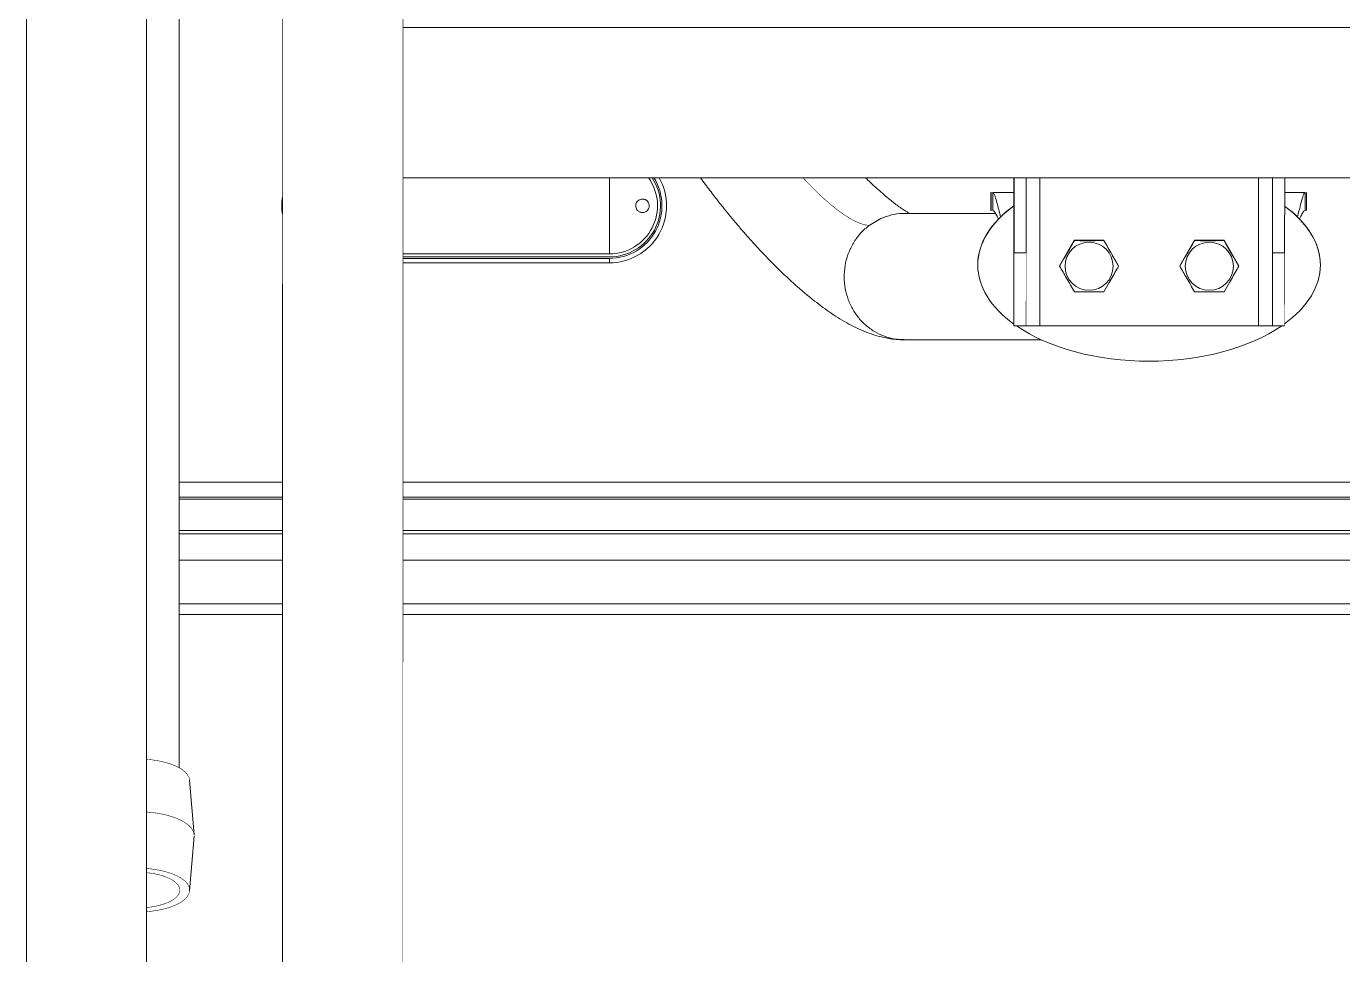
# Model space of a CAD drawing. Header units: millimetres. Extents: x -16985 to -606, y 2122 to 9380.
# Drawn here: x -13033.6 to -12595.6, y 5269 to 5577.9 of the extents above; entities that cross this region are included whole.
import ezdxf

# ---------------------------------------------------------------- set-up
doc = ezdxf.new("R2010")
doc.units = ezdxf.units.MM
for name, pattern in [('K5LT32768', [0]), ('K5LT32769', [0]), ('K5LT_THIN', [0])]:
    doc.linetypes.add(name, pattern=pattern)

msp = doc.modelspace()

# ---------------------------------------------------------------- linework, layer by layer
at = {"color": 7, "linetype": 'K5LT_THIN', "lineweight": 18}
for p, q in [((-13033.55, 4760.19), (-13033.55, 5798.19)), ((-12993.55, 5798.19), (-12993.55, 4760.19)), ((-12982.71, 5331.17), (-12982.71, 5707.09)), ((-12445.24, 5577.5), (-12908.24, 5577.5)), ((-12908.24, 5527.52), (-12445.24, 5527.52)), ((-12704.96, 5478.37), (-12704.95, 5527.52)), ((-12704.89, 5502.53), (-12704.88, 5527.52)), ((-12704.88, 5527.52), (-12700.88, 5527.52)), ((-12700.89, 5502.53), (-12700.88, 5527.52)), ((-12618.89, 5502.53), (-12618.88, 5527.52)), ((-12618.88, 5527.52), (-12614.88, 5527.52)), ((-12614.89, 5502.53), (-12614.88, 5527.52)), ((-12712.6, 5522.59), (-12712.6, 5516.59)), ((-12712.6, 5522.59), (-12712.6, 5516.59)), ((-12712.57, 5522.59), (-12712.6, 5522.59)), ((-12712.57, 5522.59), (-12712.57, 5516.59)), ((-12711.99, 5516.59), (-12711.99, 5522.59)), ((-12704.96, 5522.59), (-12711.99, 5522.59)), ((-12608.1, 5522.59), (-12614.88, 5522.59)), ((-12608.1, 5522.59), (-12608.1, 5516.59)), ((-12607.57, 5516.59), (-12607.57, 5522.59)), ((-12711.04, 5515.59), (-12741.54, 5515.59)), ((-12712.57, 5516.59), (-12712.6, 5516.59)), ((-12607.6, 5516.59), (-12607.57, 5516.59)), ((-12753.11, 5511.67), (-12749.19, 5513.97)), ((-12684.88, 5506.73), (-12689.79, 5498.23)), ((-12675.06, 5506.73), (-12684.88, 5506.73)), ((-12684.86, 5506.58), (-12684.88, 5506.73)), ((-12675.05, 5506.58), (-12675.06, 5506.73)), ((-12670.16, 5498.23), (-12675.06, 5506.73)), ((-12644.88, 5506.73), (-12649.79, 5498.23)), ((-12635.06, 5506.73), (-12644.88, 5506.73)), ((-12644.86, 5506.58), (-12644.88, 5506.73)), ((-12635.05, 5506.58), (-12635.06, 5506.73)), ((-12630.16, 5498.23), (-12635.06, 5506.73)), ((-12908.25, 5502.19), (-12839.55, 5502.19)), ((-12908.25, 5501.19), (-12839.55, 5501.19)), ((-12704.89, 5502.53), (-12700.89, 5502.53)), ((-12618.89, 5502.53), (-12614.89, 5502.53)), ((-12908.25, 5500.69), (-12839.55, 5500.69)), ((-12839.55, 5499.19), (-12908.25, 5499.19)), ((-12839.55, 5500.69), (-12839.55, 5499.19)), ((-12689.77, 5498.09), (-12689.79, 5498.23)), ((-12670.14, 5498.09), (-12670.16, 5498.23)), ((-12649.77, 5498.09), (-12649.79, 5498.23)), ((-12630.14, 5498.09), (-12630.16, 5498.23)), ((-12603.14, 5500.65), (-12603.14, 5500.71)), ((-12716.87, 5496.29), (-12716.86, 5496.24)), ((-12704.37, 5478.2), (-12699.91, 5478.2)), ((-12623.58, 5478.24), (-12696.37, 5478.24)), ((-12620.1, 5478.2), (-12615.49, 5478.2)), ((-12741.54, 5473.59), (-12695.87, 5473.59)), ((-12948.35, 5421.16), (-12982.71, 5421.16)), ((-12445.36, 5421.16), (-12908.26, 5421.16)), ((-12948.36, 5410.16), (-12982.71, 5410.16)), ((-12445.36, 5410.16), (-12908.26, 5410.16)), ((-12948.36, 5385.66), (-12982.71, 5385.66)), ((-12445.36, 5385.66), (-12908.26, 5385.66)), ((-12982.71, 5382.15), (-12948.36, 5382.15)), ((-12908.26, 5382.15), (-12445.36, 5382.15)), ((-12977.72, 5308.89), (-12979.22, 5327.04)), ((-12979.22, 5290.19), (-12977.72, 5308.34))]:
    msp.add_line(p, q, dxfattribs=at)
at = {"color": 8, "linetype": 'K5LT32768', "lineweight": 15, "true_color": 0x808080}
for p, q in [((-12839.55, 5502.19), (-12839.55, 5527.52)), ((-12696.37, 5478.24), (-12696.37, 5527.52)), ((-12623.58, 5478.24), (-12623.57, 5527.52)), ((-12618.96, 5478.37), (-12618.96, 5527.52)), ((-12982.71, 5426.19), (-12948.35, 5426.19)), ((-12908.25, 5426.19), (-12445.36, 5426.19)), ((-12948.35, 5420.59), (-12982.71, 5420.59)), ((-12445.36, 5420.59), (-12908.26, 5420.59)), ((-12948.36, 5409), (-12982.71, 5409)), ((-12445.36, 5409), (-12908.26, 5409)), ((-12948.36, 5400.23), (-12982.71, 5400.23)), ((-12445.36, 5400.23), (-12908.26, 5400.23))]:
    msp.add_line(p, q, dxfattribs=at)
at = {"color": 7, "linetype": 'K5LT_THIN', "const_width": 0.18}
for points in [[(-12948.52, 4790.84), (-12948.5, 4849.83), (-12948.47, 4908.86), (-12948.46, 4967.93), (-12948.44, 5027.04), (-12948.42, 5086.17), (-12948.41, 5145.34), (-12948.39, 5204.54), (-12948.38, 5263.76), (-12948.37, 5323.01), (-12948.36, 5382.28), (-12948.35, 5441.56), (-12948.34, 5500.86), (-12948.34, 5560.17), (-12948.33, 5619.49), (-12948.33, 5678.82), (-12948.33, 5738.16), (-12948.33, 5797.5)], [(-12948.42, 4787.5), (-12948.4, 4846.68), (-12948.38, 4905.91), (-12948.36, 4965.17), (-12948.34, 5024.48), (-12948.32, 5083.81), (-12948.31, 5143.18), (-12948.29, 5202.57), (-12948.28, 5261.99), (-12948.27, 5321.43), (-12948.26, 5380.89), (-12948.25, 5440.38), (-12948.25, 5499.87), (-12948.24, 5559.38), (-12948.23, 5618.9), (-12948.23, 5678.43), (-12948.23, 5737.96), (-12948.23, 5797.5)], [(-12908.42, 4787.5), (-12908.4, 4846.68), (-12908.38, 4905.91), (-12908.36, 4965.17), (-12908.34, 5024.48), (-12908.32, 5083.81), (-12908.31, 5143.18), (-12908.29, 5202.57), (-12908.28, 5261.99), (-12908.27, 5321.43), (-12908.26, 5380.89), (-12908.25, 5440.38), (-12908.25, 5499.87), (-12908.24, 5559.38), (-12908.23, 5618.9), (-12908.23, 5678.43), (-12908.23, 5737.96), (-12908.23, 5797.5)], [(-12711.99, 5522.59), (-12712.12, 5522.59), (-12712.24, 5522.59), (-12712.34, 5522.59), (-12712.42, 5522.59), (-12712.48, 5522.59), (-12712.53, 5522.59), (-12712.56, 5522.59), (-12712.57, 5522.59)], [(-12607.57, 5522.59), (-12607.58, 5522.59), (-12607.6, 5522.59), (-12607.64, 5522.59), (-12607.7, 5522.59), (-12607.77, 5522.59), (-12607.87, 5522.59), (-12607.98, 5522.59), (-12608.1, 5522.59)], [(-12712.6, 5516.59), (-12712.43, 5516.59), (-12712.04, 5516.59)], [(-12711.99, 5516.59), (-12712.12, 5516.59), (-12712.24, 5516.59), (-12712.34, 5516.59), (-12712.42, 5516.59), (-12712.48, 5516.59), (-12712.53, 5516.59), (-12712.56, 5516.59), (-12712.57, 5516.59)], [(-12607.57, 5516.59), (-12607.58, 5516.59), (-12607.6, 5516.59), (-12607.64, 5516.59), (-12607.7, 5516.59), (-12607.77, 5516.59), (-12607.87, 5516.59), (-12607.98, 5516.59), (-12608.1, 5516.59)], [(-12607.93, 5516.59), (-12607.79, 5516.59), (-12607.6, 5516.59)], [(-12704.96, 5478.37), (-12704.95, 5478.9), (-12704.94, 5479.76), (-12704.93, 5480.96), (-12704.92, 5482.47), (-12704.91, 5484.27), (-12704.91, 5486.34), (-12704.9, 5488.65), (-12704.9, 5491.16), (-12704.89, 5493.84), (-12704.89, 5496.66), (-12704.89, 5499.57), (-12704.89, 5502.53)], [(-12700.89, 5502.53), (-12700.89, 5499.57), (-12700.89, 5496.66), (-12700.89, 5493.84), (-12700.9, 5491.16), (-12700.9, 5488.65), (-12700.91, 5486.34), (-12700.91, 5484.27), (-12700.92, 5482.47), (-12700.93, 5480.96), (-12700.94, 5479.76), (-12700.95, 5478.9), (-12700.96, 5478.37)], [(-12618.96, 5478.37), (-12618.95, 5478.9), (-12618.94, 5479.76), (-12618.93, 5480.96), (-12618.92, 5482.47), (-12618.92, 5484.27), (-12618.91, 5486.34), (-12618.9, 5488.65), (-12618.9, 5491.16), (-12618.89, 5493.84), (-12618.89, 5496.66), (-12618.89, 5499.57), (-12618.89, 5502.53)], [(-12614.89, 5502.53), (-12614.89, 5499.57), (-12614.89, 5496.66), (-12614.89, 5493.84), (-12614.9, 5491.16), (-12614.9, 5488.65), (-12614.91, 5486.34), (-12614.92, 5484.27), (-12614.92, 5482.47), (-12614.93, 5480.96), (-12614.94, 5479.76), (-12614.95, 5478.9), (-12614.96, 5478.37)], [(-12979.22, 5327.04), (-12979.38, 5327.83), (-12979.92, 5328.84), (-12980.79, 5329.82), (-12981.98, 5330.74), (-12983.48, 5331.57), (-12985.25, 5332.31), (-12987.25, 5332.93), (-12989.44, 5333.43), (-12991.78, 5333.8), (-12993.55, 5333.97)], [(-12977.72, 5308.34), (-12977.74, 5309.05), (-12978.06, 5310.13), (-12978.74, 5311.19), (-12979.76, 5312.2), (-12981.1, 5313.14), (-12982.74, 5313.99), (-12984.64, 5314.74), (-12986.77, 5315.37), (-12989.09, 5315.88), (-12991.56, 5316.25), (-12993.55, 5316.44)], [(-12993.55, 5283.25), (-12991.78, 5283.43), (-12989.44, 5283.79), (-12987.25, 5284.29), (-12985.25, 5284.92), (-12983.48, 5285.65), (-12981.98, 5286.49), (-12980.79, 5287.4), (-12979.92, 5288.38), (-12979.38, 5289.4), (-12979.21, 5290.44), (-12979.38, 5291.48), (-12979.92, 5292.5), (-12980.79, 5293.47), (-12981.98, 5294.39), (-12983.48, 5295.22), (-12985.25, 5295.96), (-12987.25, 5296.59), (-12989.44, 5297.09), (-12991.78, 5297.45), (-12993.55, 5297.63)], [(-12993.55, 5284.64), (-12992.3, 5284.78), (-12990.24, 5285.14), (-12988.33, 5285.63), (-12986.63, 5286.23), (-12985.18, 5286.94), (-12984.01, 5287.74), (-12983.15, 5288.6), (-12982.63, 5289.51), (-12982.46, 5290.44), (-12982.63, 5291.37), (-12983.15, 5292.28), (-12984.01, 5293.14), (-12985.18, 5293.94), (-12986.63, 5294.65), (-12988.33, 5295.25), (-12990.24, 5295.74), (-12992.3, 5296.1), (-12993.55, 5296.24)]]:
    msp.add_lwpolyline(points, dxfattribs=at)
at = {"color": 8, "linetype": 'K5LT32769', "true_color": 0x808080, "const_width": 0.18}
msp.add_lwpolyline([(-12753.11, 5511.67), (-12754.43, 5511.81), (-12755.94, 5512.24), (-12757.61, 5512.94), (-12759.45, 5513.92), (-12761.42, 5515.17), (-12763.51, 5516.67), (-12765.71, 5518.42), (-12768, 5520.4), (-12770.36, 5522.58), (-12772.77, 5524.96), (-12775.2, 5527.52)], dxfattribs=at)
at = {"color": 7, "linetype": 'K5LT_THIN', "lineweight": 18}
for centre in [(-12679.95, 5498.06), (-12639.95, 5498.06)]:
    msp.add_circle(centre, 8, dxfattribs=at)
for centre, radius, start, end in [((-12839.55, 5518.19), 17.5, 270, 32.2151), ((-12839.55, 5518.19), 19, 270, 29.4071), ((-12839.55, 5518.19), 17, 270, 33.2832), ((-12839.55, 5518.19), 16, 270, 35.6672), ((-12929.55, 5518.19), 19, 171.4458, 188.5424), ((-12696.5, 5340.69), 137.54, 89.9461, 91.1376), ((-12623.45, 5339.71), 138.53, 88.8665, 90.0523)]:
    msp.add_arc(centre, radius, start, end, dxfattribs=at)
for centre, start_param, end_param in [((-12660.01, 5498.5), 2.479283, 3.141519), ((-12660, 5498.45), 2.479473, 3.141519), ((-12660, 5498.45), -0.659458, 0.657524), ((-12660.01, 5498.5), 0.068444, 0.657333), ((-12660.01, 5498.5), 3.141519, 3.210016), ((-12660, 5498.45), 3.141519, 3.803564), ((-12660, 5498.45), -2.456377, -0.685363)]:
    msp.add_ellipse(centre, major_axis=(57, 0), ratio=0.561201, start_param=start_param, end_param=end_param, dxfattribs=at)
for points, knots in [([(-12809.23, 5527.52), (-12808.7, 5526.78), (-12807.67, 5525.36), (-12806.61, 5523.96), (-12806.11, 5523.29)], [0, 0, 0, 0, 0.522697, 1, 1, 1, 1]), ([(-12739.52, 5515.59), (-12739.69, 5515.68), (-12740.08, 5515.88), (-12740.96, 5516.4), (-12742.09, 5517.13), (-12743.44, 5518.07), (-12745, 5519.24), (-12746.73, 5520.62), (-12748.62, 5522.21), (-12750.63, 5524), (-12752.53, 5525.77), (-12753.78, 5527), (-12754.31, 5527.52)], [0, 0, 0, 0, 0.071061, 0.164142, 0.261166, 0.362014, 0.466935, 0.576765, 0.688487, 0.801969, 0.916881, 1, 1, 1, 1]), ([(-12806.11, 5523.29), (-12805.11, 5521.98), (-12803.7, 5520.13), (-12801.58, 5517.45), (-12799.75, 5515.19), (-12797.55, 5512.54), (-12795.23, 5509.82), (-12792.77, 5507.03), (-12790.23, 5504.23), (-12787.61, 5501.46), (-12784.95, 5498.73), (-12782.26, 5496.08), (-12779.53, 5493.51), (-12776.79, 5491.04), (-12774.04, 5488.69), (-12771.27, 5486.45), (-12768.5, 5484.35), (-12765.69, 5482.37), (-12762.81, 5480.51), (-12759.83, 5478.79), (-12756.76, 5477.24), (-12753.67, 5475.93), (-12750.61, 5474.9), (-12747.62, 5474.15), (-12744.81, 5473.74), (-12742.78, 5473.57), (-12741.72, 5473.6), (-12741.55, 5473.61)], [0, 0, 0, 0, 0.049432, 0.069437, 0.102611, 0.136976, 0.173778, 0.21212, 0.25166, 0.292136, 0.333378, 0.375279, 0.417781, 0.460863, 0.504539, 0.548854, 0.593697, 0.638786, 0.685721, 0.733975, 0.783258, 0.831455, 0.877037, 0.919906, 0.959766, 0.993452, 1, 1, 1, 1]), ([(-12829.41, 5516.11), (-12829.68, 5516.25), (-12830.12, 5516.49), (-12830.59, 5517.15), (-12830.81, 5517.82), (-12830.81, 5518.5), (-12830.64, 5519.09), (-12830.31, 5519.65), (-12829.73, 5520.17), (-12828.93, 5520.46), (-12828.01, 5520.44), (-12827.22, 5520.07), (-12826.68, 5519.48), (-12826.41, 5518.93), (-12826.29, 5518.38), (-12826.31, 5517.86), (-12826.45, 5517.33), (-12826.78, 5516.74), (-12827.4, 5516.19), (-12828.32, 5515.84), (-12829.04, 5516.02), (-12829.41, 5516.11)], [0, 0, 0, 0, 0.067126, 0.111006, 0.155191, 0.192765, 0.227232, 0.263861, 0.316798, 0.386079, 0.456801, 0.541551, 0.59402, 0.632489, 0.662839, 0.693306, 0.721643, 0.764154, 0.827069, 0.911198, 1, 1, 1, 1]), ([(-12711.99, 5522.59), (-12711.86, 5522.52), (-12711.63, 5522.39), (-12711.27, 5521.46), (-12710.92, 5520.28), (-12710.56, 5518.92), (-12710.14, 5517.35), (-12709.72, 5515.81), (-12709.44, 5514.73), (-12709.34, 5514.36)], [0, 0, 0, 0, 0.194017, 0.365603, 0.514759, 0.641508, 0.771247, 0.921392, 1, 1, 1, 1]), ([(-12610.67, 5514.37), (-12610.58, 5514.73), (-12610.3, 5515.8), (-12609.89, 5517.34), (-12609.47, 5518.92), (-12609.12, 5520.27), (-12608.79, 5521.45), (-12608.44, 5522.39), (-12608.22, 5522.52), (-12608.1, 5522.59)], [0, 0, 0, 0, 0.076717, 0.22722, 0.357788, 0.48425, 0.633429, 0.805346, 1, 1, 1, 1]), ([(-12711.99, 5516.59), (-12711.87, 5516.56), (-12711.64, 5516.49), (-12711.19, 5515.9), (-12710.71, 5515), (-12710.21, 5514.08), (-12710.02, 5513.72)], [0, 0, 0, 0, 0.23705, 0.447659, 0.788871, 1, 1, 1, 1]), ([(-12610.01, 5513.77), (-12609.83, 5514.11), (-12609.35, 5515.01), (-12608.89, 5515.9), (-12608.45, 5516.49), (-12608.22, 5516.56), (-12608.1, 5516.59)], [0, 0, 0, 0, 0.203831, 0.547473, 0.760213, 1, 1, 1, 1]), ([(-12689.77, 5498.09), (-12689.17, 5499.11), (-12688.17, 5500.83), (-12686.7, 5503.37), (-12685.67, 5505.17), (-12685.06, 5506.24), (-12684.86, 5506.58)], [0, 0, 0, 0, 0.369233, 0.619155, 0.875822, 1, 1, 1, 1]), ([(-12684.86, 5506.58), (-12684.01, 5506.58), (-12682.29, 5506.56), (-12679.73, 5506.56), (-12677.29, 5506.57), (-12675.8, 5506.58), (-12675.05, 5506.58)], [0, 0, 0, 0, 0.264605, 0.534948, 0.765343, 1, 1, 1, 1]), ([(-12675.05, 5506.58), (-12674.62, 5505.84), (-12673.76, 5504.34), (-12672.48, 5502.12), (-12671.26, 5500.02), (-12670.52, 5498.73), (-12670.14, 5498.09)], [0, 0, 0, 0, 0.264605, 0.534948, 0.765343, 1, 1, 1, 1]), ([(-12649.77, 5498.09), (-12649.17, 5499.11), (-12648.17, 5500.83), (-12646.7, 5503.37), (-12645.67, 5505.17), (-12645.06, 5506.24), (-12644.86, 5506.58)], [0, 0, 0, 0, 0.369233, 0.619155, 0.875822, 1, 1, 1, 1]), ([(-12644.86, 5506.58), (-12644.01, 5506.58), (-12642.29, 5506.56), (-12639.73, 5506.56), (-12637.3, 5506.57), (-12635.8, 5506.58), (-12635.05, 5506.58)], [0, 0, 0, 0, 0.264605, 0.534948, 0.765343, 1, 1, 1, 1]), ([(-12635.05, 5506.58), (-12634.62, 5505.84), (-12633.76, 5504.34), (-12632.48, 5502.12), (-12631.26, 5500.02), (-12630.52, 5498.73), (-12630.14, 5498.09)], [0, 0, 0, 0, 0.264605, 0.534948, 0.765343, 1, 1, 1, 1]), ([(-12684.86, 5489.59), (-12685.29, 5490.32), (-12686.15, 5491.8), (-12687.42, 5494), (-12688.64, 5496.12), (-12689.39, 5497.43), (-12689.77, 5498.09)], [0, 0, 0, 0, 0.264605, 0.534948, 0.765343, 1, 1, 1, 1]), ([(-12670.14, 5498.09), (-12670.34, 5497.74), (-12670.94, 5496.69), (-12671.97, 5494.89), (-12673.44, 5492.35), (-12674.45, 5490.62), (-12675.05, 5489.59)], [0, 0, 0, 0, 0.124179, 0.374425, 0.630765, 1, 1, 1, 1]), ([(-12644.86, 5489.59), (-12645.29, 5490.32), (-12646.15, 5491.8), (-12647.42, 5494), (-12648.64, 5496.12), (-12649.39, 5497.43), (-12649.77, 5498.09)], [0, 0, 0, 0, 0.264605, 0.534948, 0.765343, 1, 1, 1, 1]), ([(-12630.14, 5498.09), (-12630.34, 5497.74), (-12630.94, 5496.69), (-12631.97, 5494.89), (-12633.44, 5492.35), (-12634.45, 5490.62), (-12635.05, 5489.59)], [0, 0, 0, 0, 0.124179, 0.374425, 0.630765, 1, 1, 1, 1]), ([(-12675.05, 5489.59), (-12675.9, 5489.58), (-12677.62, 5489.57), (-12680.17, 5489.57), (-12682.61, 5489.57), (-12684.11, 5489.58), (-12684.86, 5489.59)], [0, 0, 0, 0, 0.264605, 0.534948, 0.765343, 1, 1, 1, 1]), ([(-12635.05, 5489.59), (-12635.9, 5489.58), (-12637.62, 5489.57), (-12640.17, 5489.57), (-12642.61, 5489.57), (-12644.11, 5489.58), (-12644.86, 5489.59)], [0, 0, 0, 0, 0.264605, 0.534948, 0.765343, 1, 1, 1, 1]), ([(-12704.37, 5478.23), (-12704.6, 5478.23), (-12704.94, 5478.23), (-12704.95, 5478.34), (-12704.96, 5478.37)], [0, 0, 0, 0, 0.682166, 1, 1, 1, 1]), ([(-12700.96, 5478.37), (-12700.91, 5478.32), (-12700.81, 5478.22), (-12700.13, 5478.19), (-12699.5, 5478.21), (-12699.23, 5478.21)], [0, 0, 0, 0, 0.37099, 0.742072, 1, 1, 1, 1]), ([(-12620.71, 5478.21), (-12620.34, 5478.2), (-12619.6, 5478.19), (-12619.05, 5478.25), (-12618.99, 5478.34), (-12618.96, 5478.37)], [0, 0, 0, 0, 0.371063, 0.7422, 1, 1, 1, 1]), ([(-12614.96, 5478.37), (-12615.02, 5478.29), (-12615.09, 5478.19), (-12615.46, 5478.2), (-12615.49, 5478.2)], [0, 0, 0, 0, 0.922955, 1, 1, 1, 1])]:
    msp.add_open_spline(points, degree=3, knots=knots, dxfattribs=at)
at = {"color": 8, "linetype": 'K5LT32768', "lineweight": 15, "true_color": 0x808080}
for points, knots in [([(-12749.19, 5513.97), (-12748.05, 5514.39), (-12745.77, 5515.22), (-12743.14, 5515.66), (-12741.74, 5515.55), (-12741.54, 5515.54)], [0, 0, 0, 0, 0.461704, 0.923408, 1, 1, 1, 1]), ([(-12741.53, 5473.63), (-12742.54, 5473.66), (-12744.76, 5473.72), (-12748.1, 5474.65), (-12751.41, 5476.22), (-12754.4, 5478.42), (-12756.97, 5481.15), (-12759.02, 5484.32), (-12760.49, 5487.83), (-12761.34, 5491.57), (-12761.53, 5495.41), (-12761.05, 5499.22), (-12759.94, 5502.88), (-12758.2, 5506.25), (-12755.95, 5509.28), (-12754.06, 5510.87), (-12753.11, 5511.67)], [0, 0, 0, 0, 0.060294, 0.132579, 0.204864, 0.277149, 0.349434, 0.421719, 0.494004, 0.566289, 0.638575, 0.71086, 0.783145, 0.85543, 0.927715, 1, 1, 1, 1])]:
    msp.add_open_spline(points, degree=3, knots=knots, dxfattribs=at)

doc.saveas('drawing.dxf')
